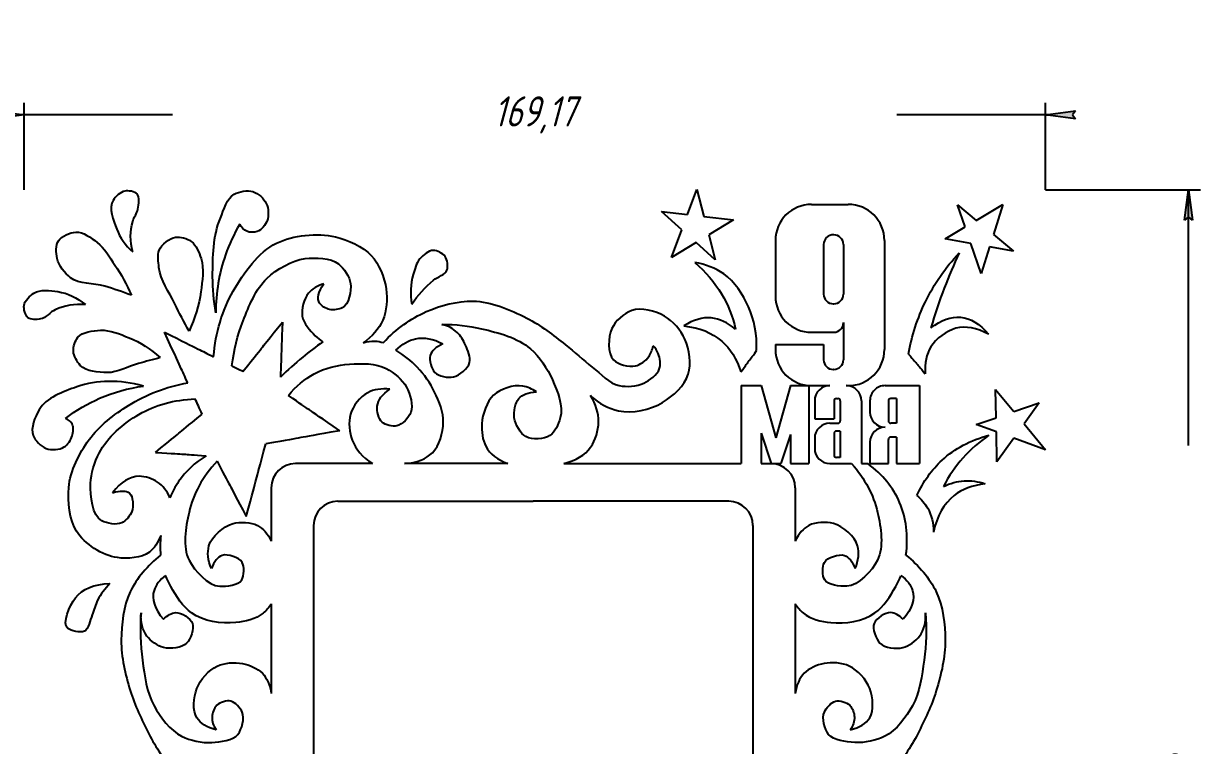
# Model space of a CAD drawing. Header units: millimetres. Extents: x -167 to 278, y -74 to 167.
# Drawn here: x 82.9 to 277.8, y 42.1 to 161.7 of the extents above; entities that cross this region are included whole.
import ezdxf

# ---------------------------------------------------------------- set-up
doc = ezdxf.new("R2010")
doc.units = ezdxf.units.MM
doc.linetypes.add('K5LT32768', pattern=[0])
doc.linetypes.add('K5LT_THIN', pattern=[0])
doc.styles.add('KDIMTEXTSTYLE', font='GOST_AU.SHX', dxfattribs={"width": 0.96, "oblique": 15, "height": 5})
doc.dimstyles.new('KDIMSTYLE (1.00)', dxfattribs={"dimtxt": 5, "dimasz": 1, "dimexe": 2, "dimexo": 0, "dimgap": 1, "dimtad": 1, "dimtxsty": 'KDIMTEXTSTYLE', "dimsah": 1, "dimcen": 0, "dimdle": 1, "dimadec": 0, "dimazin": 0, "dimtfac": 0.667, "dimtmove": 0, "dimatfit": 3, "dimfxl": 1, "dimtvp": 1, "dimtolj": 1, "dimtzin": 0, "dimarcsym": 0})

# ---------------------------------------------------------------- blocks, each defined once
blk = doc.blocks.new('KDIMARROW_01')
blk.add_hatch(color=0).paths.add_polyline_path([(0, 0), (-5, 0.66), (-4.5, 0), (-5, -0.66)])
at = {"color": 0, "linetype": 'K5LT_THIN'}
for p, q in [((-4.5, 0), (-5, 0.66)), ((-5, 0.66), (0, 0)), ((0, 0), (-5, -0.66)), ((-5, -0.66), (-4.5, 0)), ((0, 0), (-1, 0))]:
    blk.add_line(p, q, dxfattribs=at)

msp = doc.modelspace()

# ---------------------------------------------------------------- linework, layer by layer
at = {"color": 30, "linetype": 'K5LT32768', "true_color": 0xff8000}
for p, q in [((192.859, 130.092), (194.416, 134.212)), ((194.416, 134.212), (195.568, 129.768)), ((213.406, 131.773), (219.473, 131.773)), ((237.57, 131.679), (240.666, 129.123)), ((238.829, 128.026), (237.57, 131.679)), ((240.666, 129.123), (245.103, 131.773)), ((245.103, 131.773), (243.518, 126.769)), ((188.535, 130.609), (192.859, 130.092)), ((191.907, 127.571), (188.535, 130.609)), ((195.568, 129.768), (200.451, 129.184)), ((200.451, 129.184), (196.359, 126.717)), ((190.175, 122.987), (191.907, 127.571)), ((196.359, 126.717), (197.428, 122.596)), ((235.531, 126.058), (238.829, 128.026)), ((243.518, 126.769), (246.824, 124.04)), ((194.26, 125.451), (190.175, 122.987)), ((197.428, 122.596), (194.26, 125.451)), ((207.406, 125.773), (207.406, 116.574)), ((215.396, 125.123), (215.396, 116.894)), ((218.676, 125.123), (218.676, 116.894)), ((225.473, 125.773), (225.473, 107.735)), ((239.768, 125.301), (235.531, 126.058)), ((241.479, 120.333), (239.768, 125.301)), ((242.877, 124.745), (241.479, 120.333)), ((246.824, 124.04), (242.877, 124.745)), ((216.996, 115.294), (217.076, 115.294)), ((218.676, 112.174), (218.676, 106.021)), ((213.406, 110.574), (217.076, 110.574)), ((207.406, 108.537), (215.396, 108.537)), ((207.406, 108.537), (207.406, 107.735)), ((215.396, 108.537), (215.396, 106.02)), ((217.087, 104.421), (217.007, 104.42)), ((201.738, 101.735), (201.738, 88.82)), ((201.738, 101.735), (205.065, 101.735)), ((205.065, 101.735), (207.495, 93.069)), ((209.922, 101.735), (207.495, 93.069)), ((209.922, 101.735), (212.955, 101.735)), ((212.955, 101.735), (212.955, 88.82)), ((213.406, 101.735), (216.416, 101.735)), ((219.144, 101.735), (219.473, 101.735)), ((225.565, 101.735), (231.261, 101.735)), ((231.261, 101.735), (231.265, 88.82)), ((217.521, 99.593), (217.754, 99.593)), ((227.448, 99.593), (226.526, 99.593)), ((227.442, 99.593), (227.444, 95.496)), ((243.864, 101.112), (246.895, 97.431)), ((243.96, 96.418), (243.864, 101.112)), ((213.916, 99.235), (213.916, 96.24)), ((217.121, 99.193), (217.121, 96.24)), ((218.154, 99.193), (218.154, 95.896)), ((221.644, 99.235), (221.644, 88.82)), ((223.065, 99.234), (223.065, 97.347)), ((226.126, 99.192), (226.127, 95.896)), ((246.895, 97.431), (251.087, 98.879)), ((251.087, 98.879), (248.585, 95.378)), ((213.916, 96.24), (217.121, 96.24)), ((240.689, 95.288), (243.96, 96.418)), ((205.065, 93.844), (205.065, 88.82)), ((205.065, 93.844), (206.696, 88.82)), ((209.928, 93.647), (208.332, 88.82)), ((209.928, 93.647), (209.928, 88.82)), ((216.416, 95.496), (217.754, 95.496)), ((217.121, 93.801), (217.121, 90.237)), ((218.154, 94.2), (217.522, 94.201)), ((218.154, 94.2), (218.154, 89.837)), ((227.448, 95.496), (226.527, 95.496)), ((244.009, 94.066), (240.689, 95.288)), ((244.111, 89.115), (244.009, 94.066)), ((248.585, 95.378), (252.127, 91.076)), ((213.916, 92.996), (213.916, 91.32)), ((223.066, 92.347), (223.066, 88.82)), ((226.13, 88.82), (226.122, 92.798)), ((227.448, 93.2), (226.53, 93.2)), ((227.446, 93.2), (227.448, 88.82)), ((246.89, 93.005), (244.111, 89.115)), ((252.127, 91.076), (246.89, 93.005)), ((218.154, 89.837), (217.521, 89.837)), ((140.66, 88.82), (127.908, 88.82)), ((163.092, 88.82), (145.993, 88.82)), ((172.35, 88.82), (201.738, 88.82)), ((205.065, 88.82), (206.696, 88.82)), ((206.716, 88.82), (208.332, 88.82)), ((209.928, 88.82), (212.955, 88.82)), ((216.416, 88.82), (220.025, 88.82)), ((221.644, 88.82), (222.717, 88.82)), ((223.066, 88.82), (226.13, 88.82)), ((227.448, 88.82), (231.265, 88.82)), ((123.908, 84.82), (123.908, 75.978)), ((210.696, 84.82), (210.696, 75.978)), ((134.915, 82.573), (167.302, 82.573)), ((199.688, 82.573), (167.302, 82.573)), ((130.915, 78.573), (130.915, -24.111)), ((203.688, 78.573), (203.688, -24.111)), ((123.908, 65.583), (123.908, 50.729)), ((210.696, 65.583), (210.696, 50.729))]:
    msp.add_line(p, q, dxfattribs=at)
for centre, radius, start, end in [((213.406, 125.773), 6, 90, 180), ((219.473, 125.773), 6, 0, 90), ((216.999, 125.122), 1.603, 87.26718, 179.95394), ((217.076, 125.123), 1.6, 0, 90), ((213.406, 116.574), 6, 180, 270), ((216.996, 116.894), 1.6, 180, 270), ((217.076, 116.894), 1.6, 270, 0), ((217.076, 112.174), 1.6, 270, 0), ((213.406, 107.735), 6, 180, 270), ((219.473, 107.735), 6, 270, 0), ((216.996, 106.02), 1.6, 180, 270.39516), ((217.076, 106.021), 1.6, 270.39516, 0), ((216.416, 99.235), 2.5, 90, 180), ((219.144, 99.235), 2.5, 0, 90), ((225.565, 99.235), 2.5, 90, 180.01816), ((217.521, 99.193), 0.4, 90, 180), ((217.754, 99.193), 0.4, 0, 90), ((226.526, 99.193), 0.4, 90, 180.02303), ((217.754, 95.896), 0.4, 270, 0), ((225.565, 97.347), 2.5, 180.01816, 270), ((226.527, 95.896), 0.4, 180.02303, 270), ((216.416, 92.996), 2.5, 90, 180), ((217.521, 93.801), 0.4, 89.89851, 180), ((225.566, 92.347), 2.5, 90, 180), ((226.53, 92.8), 0.4, 90, 180), ((216.416, 91.32), 2.5, 180, 269.99945), ((217.521, 90.237), 0.4, 180, 270), ((127.908, 84.82), 4, 90, 180), ((206.696, 84.82), 4, 0, 89.71979), ((134.915, 78.573), 4, 90, 180), ((199.688, 78.573), 4, 0, 90)]:
    msp.add_arc(centre, radius, start, end, dxfattribs=at)
for points, knots in [([(100.951, 123.893), (99.73, 125.016), (98.847, 126.269), (98.302, 127.653), (97.73, 129.105), (96.94, 131.235), (97.703, 132.439), (98.093, 133.054), (98.9, 133.84), (99.626, 133.978), (100.247, 134.095), (101.288, 133.912), (101.678, 133.508), (102.144, 133.023), (101.958, 131.793), (101.806, 130.986), (101.672, 130.276), (101.149, 129.636), (100.951, 128.935), (100.502, 127.344), (100.502, 125.663), (100.951, 123.893)], [0, 0, 0, 0, 1, 1, 1, 2, 2, 2, 3, 3, 3, 4, 4, 4, 5, 5, 5, 6, 6, 6, 7, 7, 7, 7]), ([(114.711, 113.808), (114.375, 115.806), (114.204, 117.8), (114.198, 119.791), (114.188, 123.034), (114.243, 126.53), (115.48, 129.491), (116.058, 130.875), (116.542, 132.802), (117.745, 133.465), (118.572, 133.921), (119.955, 134.181), (120.864, 133.892), (121.721, 133.62), (122.7, 132.751), (123.086, 131.927), (123.459, 131.13), (123.542, 129.885), (123.214, 129.064), (122.937, 128.37), (122.286, 127.509), (121.59, 127.269), (121.087, 127.095), (120.331, 127.089), (119.838, 127.312), (119.371, 127.523), (118.987, 127.922), (118.685, 128.508)], [0, 0, 0, 0, 1, 1, 1, 2, 2, 2, 3, 3, 3, 4, 4, 4, 5, 5, 5, 6, 6, 6, 7, 7, 7, 8, 8, 8, 9, 9, 9, 9]), ([(100.737, 116.714), (99.968, 118.474), (99.056, 120.141), (98.003, 121.714), (97.119, 123.033), (96.284, 124.526), (95.054, 125.474), (94.051, 126.247), (92.715, 127.241), (91.55, 127.183), (90.579, 127.135), (89.144, 126.529), (88.644, 125.73), (88.196, 125.014), (88.235, 123.72), (88.431, 122.825), (88.693, 121.626), (89.704, 120.386), (90.653, 119.62), (92.078, 118.469), (94.467, 118.768), (96.336, 118.21), (97.819, 117.767), (99.287, 117.268), (100.737, 116.714)], [0, 0, 0, 0, 1, 1, 1, 2, 2, 2, 3, 3, 3, 4, 4, 4, 5, 5, 5, 6, 6, 6, 7, 7, 7, 8, 8, 8, 8]), ([(114.354, 106.53), (114.692, 110.571), (115.776, 114.192), (117.606, 117.393), (119.334, 120.417), (121.787, 123.88), (124.785, 125.341), (127.526, 126.677), (131.486, 127.119), (134.527, 126.367), (136.607, 125.852), (139.058, 124.848), (140.476, 123.29), (141.759, 121.88), (142.675, 119.685), (142.937, 117.752), (143.162, 116.09), (143.047, 114.088), (142.373, 112.573), (141.734, 111.135), (140.657, 109.887), (139.143, 108.829)], [0, 0, 0, 0, 1, 1, 1, 2, 2, 2, 3, 3, 3, 4, 4, 4, 5, 5, 5, 6, 6, 6, 7, 7, 7, 7]), ([(118.685, 128.508), (117.729, 126.866), (116.946, 125.171), (116.334, 123.423), (115.271, 120.38), (114.73, 117.175), (114.711, 113.808)], [0, 0, 0, 0, 1, 1, 1, 2, 2, 2, 2]), ([(110.309, 110.774), (111.294, 112.888), (111.935, 115.053), (112.232, 117.27), (112.474, 119.073), (112.837, 121.094), (112.275, 122.782), (111.939, 123.79), (111.478, 125.062), (110.651, 125.645), (109.974, 126.122), (108.841, 126.446), (108.045, 126.329), (107.029, 126.179), (105.77, 125.141), (105.352, 124.192), (105.005, 123.402), (105.205, 122.26), (105.31, 121.329), (105.551, 119.196), (106.961, 117.271), (107.916, 115.304), (108.662, 113.769), (109.459, 112.259), (110.309, 110.774)], [0, 0, 0, 0, 1, 1, 1, 2, 2, 2, 3, 3, 3, 4, 4, 4, 5, 5, 5, 6, 6, 6, 7, 7, 7, 8, 8, 8, 8]), ([(117.389, 105.012), (117.698, 107.621), (118.317, 110.107), (119.247, 112.47), (120.221, 114.948), (121.312, 117.739), (123.195, 119.495), (124.856, 121.045), (127.266, 122.501), (129.502, 122.777), (131.265, 122.995), (133.708, 122.97), (135.04, 121.905), (135.943, 121.184), (136.88, 119.809), (137.04, 118.675), (137.221, 117.397), (136.756, 115.186), (135.656, 114.624), (135.111, 114.346), (134.201, 114.213), (133.553, 114.368), (132.962, 114.509), (132.206, 114.945), (131.912, 115.393), (131.41, 116.159), (131.65, 117.236), (132.63, 118.624)], [0, 0, 0, 0, 1, 1, 1, 2, 2, 2, 3, 3, 3, 4, 4, 4, 5, 5, 5, 6, 6, 6, 7, 7, 7, 8, 8, 8, 9, 9, 9, 9]), ([(147.169, 115.219), (146.898, 116.938), (146.981, 118.577), (147.418, 120.133), (147.67, 121.026), (147.935, 122.051), (148.522, 122.733), (149.069, 123.367), (149.97, 124.157), (150.73, 124.157), (151.366, 124.157), (152.304, 123.683), (152.689, 123.16), (153.098, 122.604), (153.239, 121.474), (153.009, 120.845), (152.736, 120.098), (151.47, 119.801), (150.766, 119.207), (149.404, 118.058), (148.205, 116.729), (147.169, 115.219)], [0, 0, 0, 0, 1, 1, 1, 2, 2, 2, 3, 3, 3, 4, 4, 4, 5, 5, 5, 6, 6, 6, 7, 7, 7, 7]), ([(229.442, 106.962), (230.005, 110.04), (230.945, 112.931), (232.263, 115.636), (233.687, 118.561), (235.553, 121.267), (237.86, 123.755)], [0, 0, 0, 0, 1, 1, 1, 2, 2, 2, 2]), ([(237.86, 123.755), (236.963, 121.831), (236.137, 119.879), (235.382, 117.901), (234.557, 115.74), (233.816, 113.546), (233.16, 111.32)], [0, 0, 0, 0, 1, 1, 1, 2, 2, 2, 2]), ([(204.295, 107.541), (204.379, 110.198), (203.928, 112.619), (202.941, 114.805), (202.032, 116.822), (200.638, 118.998), (198.846, 120.254), (197.489, 121.205), (195.886, 121.834), (194.039, 122.141)], [0, 0, 0, 0, 1, 1, 1, 2, 2, 2, 3, 3, 3, 3]), ([(194.039, 122.141), (195.86, 120.611), (197.343, 118.878), (198.49, 116.942), (199.549, 115.156), (200.32, 113.197), (200.805, 111.066)], [0, 0, 0, 0, 1, 1, 1, 2, 2, 2, 2]), ([(93.131, 115.176), (91.694, 116.347), (90.169, 117.059), (88.559, 117.312), (87.288, 117.512), (85.612, 117.716), (84.585, 117.056), (83.919, 116.628), (83.067, 115.8), (82.961, 115.048), (82.873, 114.421), (83.136, 113.371), (83.602, 112.996), (84.058, 112.629), (85.042, 112.666), (85.696, 112.783), (86.591, 112.943), (87.271, 113.935), (88.132, 114.321), (89.647, 115), (91.313, 115.285), (93.131, 115.176)], [0, 0, 0, 0, 1, 1, 1, 2, 2, 2, 3, 3, 3, 4, 4, 4, 5, 5, 5, 6, 6, 6, 7, 7, 7, 7]), ([(132.63, 118.624), (131.518, 118.285), (130.664, 117.755), (130.066, 117.034), (129.288, 116.094), (128.845, 114.416), (129.041, 113.239), (129.234, 112.077), (130.281, 110.91), (131.194, 110.009), (131.571, 109.637), (131.982, 109.295), (132.425, 108.983)], [0, 0, 0, 0, 1, 1, 1, 2, 2, 2, 3, 3, 3, 4, 4, 4, 4]), ([(142.491, 108.867), (144.6, 111.136), (146.963, 112.845), (149.578, 113.994), (151.946, 115.035), (154.755, 115.787), (157.305, 115.739), (160.321, 115.682), (163.486, 114.319), (166.243, 112.926), (168.533, 111.769), (170.602, 110.095), (172.653, 108.51), (174.171, 107.337), (175.539, 105.966), (177.068, 104.807), (178.502, 103.72), (179.861, 102.08), (181.519, 101.745), (182.783, 101.489), (184.438, 101.607), (185.615, 102.172), (186.602, 102.646), (187.86, 103.499), (188.179, 104.487), (188.416, 105.221), (188.32, 106.284), (188, 107.05), (187.809, 107.51), (187.524, 107.937), (187.146, 108.332)], [0, 0, 0, 0, 1, 1, 1, 2, 2, 2, 3, 3, 3, 4, 4, 4, 5, 5, 5, 6, 6, 6, 7, 7, 7, 8, 8, 8, 9, 9, 9, 10, 10, 10, 10]), ([(176.766, 100.082), (178.234, 98.762), (179.778, 97.924), (181.397, 97.568), (183.69, 97.063), (186.702, 97.745), (188.73, 98.952), (190.447, 99.974), (192.412, 101.782), (192.986, 103.619), (193.516, 105.311), (193.192, 107.734), (192.422, 109.413), (191.745, 110.89), (190.433, 112.457), (189.038, 113.259), (187.536, 114.122), (185.165, 114.729), (183.602, 114.182), (182.347, 113.742), (180.878, 112.421), (180.32, 111.208), (179.665, 109.781), (179.57, 107.002), (180.576, 106.006), (181.306, 105.284), (183.11, 104.721), (184.218, 105.003), (185.006, 105.204), (185.92, 105.843), (186.423, 106.541), (186.784, 107.043), (187.025, 107.64), (187.146, 108.332)], [0, 0, 0, 0, 1, 1, 1, 2, 2, 2, 3, 3, 3, 4, 4, 4, 5, 5, 5, 6, 6, 6, 7, 7, 7, 8, 8, 8, 9, 9, 9, 10, 10, 10, 11, 11, 11, 11]), ([(200.805, 111.066), (199.503, 112.202), (198.162, 112.831), (196.781, 112.954), (195.318, 113.083), (193.81, 112.644), (192.259, 111.636)], [0, 0, 0, 0, 1, 1, 1, 2, 2, 2, 2]), ([(233.16, 111.32), (234.872, 112.631), (236.51, 113.215), (238.074, 113.072), (239.707, 112.924), (241.259, 111.984), (242.732, 110.252)], [0, 0, 0, 0, 1, 1, 1, 2, 2, 2, 2]), ([(152.326, 108.646), (151.176, 108.148), (150.484, 107.515), (150.249, 106.747), (150.005, 105.952), (150.409, 104.526), (150.991, 103.928), (151.623, 103.276), (153.162, 102.985), (154.077, 103.186), (155.113, 103.413), (156.497, 104.588), (156.747, 105.589), (156.954, 106.414), (156.463, 107.582), (156.065, 108.468), (155.73, 109.212), (155.284, 109.995), (154.7, 110.545), (154.029, 111.177), (153.188, 111.622), (152.178, 111.88)], [0, 0, 0, 0, 1, 1, 1, 2, 2, 2, 3, 3, 3, 4, 4, 4, 5, 5, 5, 6, 6, 6, 7, 7, 7, 7]), ([(152.178, 111.88), (154.433, 111.895), (156.623, 111.654), (158.748, 111.156), (161.556, 110.499), (164.725, 109.689), (166.831, 107.845), (168.346, 106.518), (169.639, 104.594), (170.463, 102.717), (171.312, 100.783), (172.346, 98.327), (171.781, 96.378), (171.485, 95.36), (170.897, 94.008), (170.071, 93.458), (169.098, 92.81), (167.083, 92.718), (166.083, 93.28), (165.163, 93.798), (164.312, 95.291), (164.16, 96.414), (164.026, 97.409), (164.268, 98.87), (164.908, 99.583), (165.522, 100.267), (166.495, 100.635), (167.828, 100.687)], [0, 0, 0, 0, 1, 1, 1, 2, 2, 2, 3, 3, 3, 4, 4, 4, 5, 5, 5, 6, 6, 6, 7, 7, 7, 8, 8, 8, 9, 9, 9, 9]), ([(192.259, 111.636), (194.824, 111.36), (196.913, 110.517), (198.526, 109.108), (199.957, 107.857), (201.014, 106.159), (201.695, 104.016)], [0, 0, 0, 0, 1, 1, 1, 2, 2, 2, 2]), ([(242.732, 110.252), (240.751, 111.315), (238.942, 111.643), (237.305, 111.235), (235.773, 110.853), (233.996, 109.534), (233.16, 108.158), (232.424, 106.948), (232.111, 105.467), (232.22, 103.714)], [0, 0, 0, 0, 1, 1, 1, 2, 2, 2, 3, 3, 3, 3]), ([(105.523, 106.373), (103.94, 107.792), (102.217, 108.889), (100.353, 109.663), (98.862, 110.283), (97.179, 110.99), (95.61, 110.903), (94.363, 110.833), (92.621, 110.654), (91.892, 109.749), (91.436, 109.183), (91.084, 108.191), (91.123, 107.441), (91.165, 106.635), (91.726, 105.673), (92.277, 105.091), (93.245, 104.069), (95.243, 103.913), (96.721, 103.895), (98.449, 103.873), (100.163, 104.909), (101.891, 105.39), (103.1, 105.726), (104.31, 106.054), (105.523, 106.373)], [0, 0, 0, 0, 1, 1, 1, 2, 2, 2, 3, 3, 3, 4, 4, 4, 5, 5, 5, 6, 6, 6, 7, 7, 7, 8, 8, 8, 8]), ([(144.557, 107.595), (145.575, 108.626), (146.661, 109.263), (147.815, 109.506), (149.218, 109.802), (150.722, 109.515), (152.326, 108.646)], [0, 0, 0, 0, 1, 1, 1, 2, 2, 2, 2]), ([(132.425, 108.983), (131.288, 108.175), (130.183, 107.329), (129.109, 106.445), (127.841, 105.4), (126.616, 104.302), (125.436, 103.15)], [0, 0, 0, 0, 1, 1, 1, 2, 2, 2, 2]), ([(139.143, 108.829), (139.785, 109.044), (140.427, 109.139), (141.067, 109.116), (141.542, 109.098), (142.017, 109.015), (142.491, 108.867)], [0, 0, 0, 0, 1, 1, 1, 2, 2, 2, 2]), ([(145.993, 88.82), (148.004, 88.961), (149.543, 89.562), (150.608, 90.622), (151.755, 91.764), (152.353, 93.955), (152.403, 95.648), (152.451, 97.306), (151.711, 99.124), (150.967, 100.673), (150.254, 102.156), (149.235, 103.579), (148.095, 104.775), (147.065, 105.855), (145.886, 106.796), (144.557, 107.595)], [0, 0, 0, 0, 1, 1, 1, 2, 2, 2, 3, 3, 3, 4, 4, 4, 5, 5, 5, 5]), ([(126.75, 100.088), (127.996, 101.641), (129.423, 102.848), (131.032, 103.71), (132.76, 104.636), (134.878, 105.142), (136.844, 105.291), (138.851, 105.444), (141.222, 105.469), (142.954, 104.565), (144.231, 103.899), (145.616, 102.753), (146.287, 101.488), (146.916, 100.303), (147.492, 98.461), (147.014, 97.3), (146.654, 96.426), (145.626, 95.261), (144.706, 95.078), (143.986, 94.936), (142.813, 95.192), (142.27, 95.677), (141.671, 96.212), (141.367, 97.505), (141.459, 98.326), (141.575, 99.366), (142.273, 100.307), (143.552, 101.146)], [0, 0, 0, 0, 1, 1, 1, 2, 2, 2, 3, 3, 3, 4, 4, 4, 5, 5, 5, 6, 6, 6, 7, 7, 7, 8, 8, 8, 9, 9, 9, 9]), ([(102.734, 101.662), (98.742, 102.741), (95.071, 102.7), (91.719, 101.539), (89.485, 100.765), (86.569, 99.695), (85.443, 97.724), (84.775, 96.555), (83.989, 94.665), (84.458, 93.478), (84.787, 92.649), (85.747, 91.641), (86.612, 91.325), (87.472, 91.01), (88.867, 91.062), (89.627, 91.571), (90.194, 91.949), (90.719, 92.729), (90.919, 93.417), (91.095, 94.018), (91.21, 94.866), (90.919, 95.386), (90.706, 95.767), (90.337, 96.074), (89.812, 96.309)], [0, 0, 0, 0, 1, 1, 1, 2, 2, 2, 3, 3, 3, 4, 4, 4, 5, 5, 5, 6, 6, 6, 7, 7, 7, 8, 8, 8, 8]), ([(89.812, 96.309), (91.596, 97.658), (93.483, 98.765), (95.473, 99.632), (97.758, 100.627), (100.178, 101.304), (102.734, 101.662)], [0, 0, 0, 0, 1, 1, 1, 2, 2, 2, 2]), ([(105.593, 76.89), (105.142, 75.702), (104.515, 74.79), (103.711, 74.154), (102.41, 73.125), (100.079, 73.027), (98.419, 73.231), (95.929, 73.537), (92.974, 75.524), (91.65, 77.6), (90.438, 79.501), (90.146, 82.514), (90.358, 84.861), (90.606, 87.607), (92.093, 90.533), (93.743, 92.799), (95.394, 95.067), (97.864, 96.964), (100.265, 98.46), (103.199, 100.289), (106.469, 101.532), (110.082, 102.195)], [0, 0, 0, 0, 1, 1, 1, 2, 2, 2, 3, 3, 3, 4, 4, 4, 5, 5, 5, 6, 6, 6, 7, 7, 7, 7]), ([(167.828, 100.687), (167.09, 101.19), (166.342, 101.51), (165.585, 101.649), (164.012, 101.936), (161.874, 101.18), (160.742, 100.153), (159.596, 99.115), (158.886, 97.054), (158.783, 95.417), (158.707, 94.203), (158.887, 92.715), (159.46, 91.678), (160.157, 90.416), (161.367, 89.464), (163.092, 88.82)], [0, 0, 0, 0, 1, 1, 1, 2, 2, 2, 3, 3, 3, 4, 4, 4, 5, 5, 5, 5]), ([(97.628, 83.976), (98.957, 84.385), (99.892, 84.361), (100.433, 83.903), (101.022, 83.405), (101.116, 81.748), (100.803, 80.875), (100.544, 80.156), (99.813, 79.313), (99.138, 78.994), (98.251, 78.574), (96.689, 78.897), (95.855, 79.325), (94.217, 80.166), (93.916, 83.457), (93.967, 85.532), (94.008, 87.201), (94.654, 89.041), (95.412, 90.548), (96.747, 93.201), (99.429, 95.481), (101.984, 96.972), (104.685, 98.549), (107.794, 99.402), (111.309, 99.524)], [0, 0, 0, 0, 1, 1, 1, 2, 2, 2, 3, 3, 3, 4, 4, 4, 5, 5, 5, 6, 6, 6, 7, 7, 7, 8, 8, 8, 8]), ([(143.552, 101.146), (142.132, 101.299), (140.911, 101.107), (139.891, 100.57), (138.625, 99.904), (137.426, 98.348), (137.019, 96.981), (136.636, 95.696), (136.839, 93.95), (137.327, 92.673), (137.902, 91.167), (139.013, 89.883), (140.66, 88.82)], [0, 0, 0, 0, 1, 1, 1, 2, 2, 2, 3, 3, 3, 4, 4, 4, 4]), ([(172.35, 88.82), (174.357, 89.317), (175.84, 90.222), (176.802, 91.535), (177.614, 92.645), (178.111, 94.336), (178.119, 95.737), (178.128, 97.185), (177.677, 98.633), (176.766, 100.082)], [0, 0, 0, 0, 1, 1, 1, 2, 2, 2, 3, 3, 3, 3]), ([(230.851, 83.545), (231.915, 85.861), (233.304, 87.808), (235.017, 89.385), (237.117, 91.317), (239.705, 92.694), (242.78, 93.515)], [0, 0, 0, 0, 1, 1, 1, 2, 2, 2, 2]), ([(242.78, 93.515), (241.165, 92.416), (239.729, 91.158), (238.471, 89.741), (237.212, 88.321), (236.131, 86.743), (235.231, 85.005)], [0, 0, 0, 0, 1, 1, 1, 2, 2, 2, 2]), ([(113.128, 90.128), (111.245, 88.971), (109.721, 87.536), (108.556, 85.822), (107.994, 84.996), (107.514, 84.099), (107.12, 83.147)], [0, 0, 0, 0, 1, 1, 1, 2, 2, 2, 2]), ([(114.92, 89.198), (112.523, 86.597), (110.977, 83.776), (110.28, 80.737), (109.71, 78.247), (109.192, 74.96), (110.28, 72.826), (111.201, 71.019), (113.4, 68.613), (115.384, 68.488), (116.508, 68.417), (118.487, 68.676), (119.027, 69.546), (119.44, 70.21), (119.487, 71.771), (119.084, 72.443), (118.597, 73.257), (116.672, 73.923), (115.767, 73.592), (115.043, 73.326), (114.447, 72.603), (113.981, 71.422)], [0, 0, 0, 0, 1, 1, 1, 2, 2, 2, 3, 3, 3, 4, 4, 4, 5, 5, 5, 6, 6, 6, 7, 7, 7, 7]), ([(220.025, 88.82), (222.228, 86.324), (223.661, 83.63), (224.324, 80.737), (224.894, 78.247), (225.412, 74.96), (224.324, 72.826), (223.402, 71.019), (221.204, 68.613), (219.22, 68.488), (218.096, 68.417), (216.117, 68.676), (215.577, 69.546), (215.164, 70.21), (215.117, 71.771), (215.519, 72.443), (216.007, 73.257), (217.932, 73.923), (218.837, 73.592), (219.561, 73.326), (220.157, 72.603), (220.623, 71.422)], [0, 0, 0, 0, 1, 1, 1, 2, 2, 2, 3, 3, 3, 4, 4, 4, 5, 5, 5, 6, 6, 6, 7, 7, 7, 7]), ([(229.037, 73.656), (229.443, 76.901), (229.093, 79.806), (227.985, 82.374), (226.924, 84.833), (225.168, 86.982), (222.717, 88.82)], [0, 0, 0, 0, 1, 1, 1, 2, 2, 2, 2]), ([(107.12, 83.147), (106.631, 84.287), (105.953, 85.154), (105.085, 85.749), (104.251, 86.321), (103.026, 86.72), (102.058, 86.709), (100.471, 86.689), (98.994, 85.778), (97.628, 83.976)], [0, 0, 0, 0, 1, 1, 1, 2, 2, 2, 3, 3, 3, 3]), ([(235.231, 85.005), (236.366, 85.574), (237.518, 85.895), (238.685, 85.966), (239.821, 86.036), (240.973, 85.87), (242.139, 85.468)], [0, 0, 0, 0, 1, 1, 1, 2, 2, 2, 2]), ([(242.139, 85.468), (240.073, 85.23), (238.363, 84.577), (237.011, 83.509), (235.299, 82.157), (234.159, 80.139), (233.593, 77.455)], [0, 0, 0, 0, 1, 1, 1, 2, 2, 2, 2]), ([(230.851, 83.545), (231.596, 82.909), (232.19, 82.197), (232.631, 81.408), (233.277, 80.254), (233.597, 78.937), (233.593, 77.455)], [0, 0, 0, 0, 1, 1, 1, 2, 2, 2, 2]), ([(113.981, 71.422), (113.413, 72.837), (113.28, 74.089), (113.58, 75.178), (114.012, 76.747), (115.974, 78.421), (117.579, 78.87), (118.781, 79.205), (120.535, 79.162), (121.64, 78.562), (122.573, 78.055), (123.329, 77.194), (123.908, 75.978)], [0, 0, 0, 0, 1, 1, 1, 2, 2, 2, 3, 3, 3, 4, 4, 4, 4]), ([(220.623, 71.422), (221.191, 72.837), (221.324, 74.089), (221.024, 75.178), (220.592, 76.747), (218.63, 78.421), (217.025, 78.87), (215.823, 79.205), (214.069, 79.162), (212.963, 78.562), (212.031, 78.055), (211.275, 77.194), (210.696, 75.978)], [0, 0, 0, 0, 1, 1, 1, 2, 2, 2, 3, 3, 3, 4, 4, 4, 4]), ([(105.567, 73.656), (103.432, 71.864), (101.627, 69.862), (100.542, 67.554), (99.422, 65.173), (99.084, 62.209), (99.066, 59.534), (99.047, 56.757), (99.727, 53.879), (100.542, 51.196), (101.293, 48.721), (102.463, 46.346), (103.619, 44.017), (104.743, 41.751), (106.399, 39.728), (107.362, 37.402), (108.222, 35.325), (109.217, 33.091), (109.259, 30.882), (109.288, 29.346), (109.207, 27.544), (108.49, 26.224), (107.902, 25.142), (107.005, 24.216), (105.798, 23.446)], [0, 0, 0, 0, 1, 1, 1, 2, 2, 2, 3, 3, 3, 4, 4, 4, 5, 5, 5, 6, 6, 6, 7, 7, 7, 8, 8, 8, 8]), ([(229.037, 73.656), (231.172, 71.864), (232.977, 69.862), (234.062, 67.554), (235.181, 65.173), (235.52, 62.209), (235.538, 59.534), (235.557, 56.757), (234.876, 53.879), (234.062, 51.196), (233.311, 48.721), (232.141, 46.346), (230.985, 44.017), (229.861, 41.751), (228.205, 39.728), (227.242, 37.402), (226.382, 35.325), (225.386, 33.091), (225.345, 30.882), (225.316, 29.346), (225.396, 27.544), (226.114, 26.224), (226.702, 25.142), (227.599, 24.216), (228.806, 23.446)], [0, 0, 0, 0, 1, 1, 1, 2, 2, 2, 3, 3, 3, 4, 4, 4, 5, 5, 5, 6, 6, 6, 7, 7, 7, 8, 8, 8, 8]), ([(106.401, 70.275), (105.397, 69.518), (104.759, 68.696), (104.488, 67.809), (104.048, 66.377), (104.565, 64.777), (106.038, 63.01)], [0, 0, 0, 0, 1, 1, 1, 2, 2, 2, 2]), ([(123.908, 65.583), (123.52, 64.98), (123.066, 64.45), (122.553, 64.019), (121.372, 63.027), (119.564, 62.664), (118.041, 62.481), (115.644, 62.194), (112.637, 62.716), (110.708, 64.071), (109.281, 65.073), (108.158, 66.816), (107.272, 68.429), (106.947, 69.023), (106.656, 69.638), (106.401, 70.275)], [0, 0, 0, 0, 1, 1, 1, 2, 2, 2, 3, 3, 3, 4, 4, 4, 5, 5, 5, 5]), ([(210.696, 65.583), (211.084, 64.98), (211.538, 64.45), (212.051, 64.019), (213.231, 63.027), (215.04, 62.664), (216.563, 62.481), (218.96, 62.194), (221.967, 62.716), (223.896, 64.071), (225.323, 65.073), (226.446, 66.816), (227.331, 68.429), (227.657, 69.023), (227.948, 69.638), (228.203, 70.275)], [0, 0, 0, 0, 1, 1, 1, 2, 2, 2, 3, 3, 3, 4, 4, 4, 5, 5, 5, 5]), ([(228.203, 70.275), (229.207, 69.518), (229.845, 68.696), (230.116, 67.809), (230.555, 66.377), (230.038, 64.777), (228.566, 63.01)], [0, 0, 0, 0, 1, 1, 1, 2, 2, 2, 2]), ([(97.154, 68.967), (94.553, 68.845), (92.626, 68.015), (91.483, 66.575), (90.511, 65.35), (89.218, 62.282), (90.186, 61.506), (90.706, 61.089), (92.283, 60.716), (92.955, 61.044), (93.675, 61.396), (93.864, 62.833), (94.25, 63.755), (94.583, 64.55), (94.761, 65.42), (95.149, 66.182), (95.662, 67.193), (96.399, 68.091), (97.154, 68.967)], [0, 0, 0, 0, 1, 1, 1, 2, 2, 2, 3, 3, 3, 4, 4, 4, 5, 5, 5, 6, 6, 6, 6]), ([(102.334, 64.078), (102.127, 61.426), (102.204, 58.814), (102.565, 56.241), (102.924, 53.681), (103.256, 50.882), (104.488, 48.678), (105.562, 46.756), (107.137, 44.616), (109.06, 43.635), (110.502, 42.9), (112.414, 42.506), (114.059, 42.61), (115.515, 42.702), (117.565, 42.929), (118.375, 43.935), (119.053, 44.776), (119.529, 46.621), (119.09, 47.642), (118.788, 48.345), (117.952, 49.28), (117.222, 49.447), (116.534, 49.605), (115.394, 49.277), (114.871, 48.763), (114.421, 48.32), (114.126, 47.46), (114.102, 46.798), (114.077, 46.107), (114.305, 45.409), (114.786, 44.704)], [0, 0, 0, 0, 1, 1, 1, 2, 2, 2, 3, 3, 3, 4, 4, 4, 5, 5, 5, 6, 6, 6, 7, 7, 7, 8, 8, 8, 9, 9, 9, 10, 10, 10, 10]), ([(106.038, 63.01), (106.73, 63.712), (107.409, 64.085), (108.077, 64.13), (109.024, 64.193), (110.53, 63.157), (110.846, 62.335), (111.174, 61.482), (110.571, 59.733), (109.872, 59.053), (109.083, 58.286), (107.233, 58.057), (106.077, 58.335), (105.072, 58.577), (103.934, 59.393), (103.308, 60.232), (102.568, 61.225), (102.244, 62.507), (102.334, 64.078)], [0, 0, 0, 0, 1, 1, 1, 2, 2, 2, 3, 3, 3, 4, 4, 4, 5, 5, 5, 6, 6, 6, 6]), ([(232.27, 64.078), (232.477, 61.426), (232.4, 58.814), (232.039, 56.241), (231.68, 53.681), (231.348, 50.882), (230.116, 48.678), (229.042, 46.756), (227.467, 44.616), (225.544, 43.635), (224.102, 42.9), (222.19, 42.506), (220.544, 42.61), (219.089, 42.702), (217.039, 42.929), (216.228, 43.935), (215.551, 44.776), (215.075, 46.621), (215.514, 47.642), (215.816, 48.345), (216.652, 49.28), (217.382, 49.447), (218.07, 49.605), (219.21, 49.277), (219.732, 48.763), (220.183, 48.32), (220.478, 47.46), (220.502, 46.798), (220.527, 46.107), (220.299, 45.409), (219.818, 44.704)], [0, 0, 0, 0, 1, 1, 1, 2, 2, 2, 3, 3, 3, 4, 4, 4, 5, 5, 5, 6, 6, 6, 7, 7, 7, 8, 8, 8, 9, 9, 9, 10, 10, 10, 10]), ([(228.566, 63.01), (227.874, 63.712), (227.194, 64.085), (226.527, 64.13), (225.58, 64.193), (224.074, 63.157), (223.758, 62.335), (223.43, 61.482), (224.033, 59.733), (224.732, 59.053), (225.521, 58.286), (227.37, 58.057), (228.527, 58.335), (229.532, 58.577), (230.67, 59.393), (231.296, 60.232), (232.035, 61.225), (232.36, 62.507), (232.27, 64.078)], [0, 0, 0, 0, 1, 1, 1, 2, 2, 2, 3, 3, 3, 4, 4, 4, 5, 5, 5, 6, 6, 6, 6]), ([(114.786, 44.704), (113.252, 45.099), (112.184, 45.754), (111.581, 46.669), (110.8, 47.856), (111.043, 50.125), (111.581, 51.541), (112.135, 53.001), (113.538, 54.601), (114.957, 55.259), (116.146, 55.81), (117.822, 55.951), (119.144, 55.686), (120.297, 55.454), (121.64, 54.893), (122.435, 54.062), (123.224, 53.237), (123.715, 52.126), (123.908, 50.729)], [0, 0, 0, 0, 1, 1, 1, 2, 2, 2, 3, 3, 3, 4, 4, 4, 5, 5, 5, 6, 6, 6, 6]), ([(219.818, 44.704), (221.352, 45.099), (222.42, 45.754), (223.023, 46.669), (223.804, 47.856), (223.56, 50.125), (223.023, 51.541), (222.469, 53.001), (221.066, 54.601), (219.647, 55.259), (218.458, 55.81), (216.782, 55.951), (215.459, 55.686), (214.307, 55.454), (212.963, 54.893), (212.169, 54.062), (211.38, 53.237), (210.889, 52.126), (210.696, 50.729)], [0, 0, 0, 0, 1, 1, 1, 2, 2, 2, 3, 3, 3, 4, 4, 4, 5, 5, 5, 6, 6, 6, 6])]:
    msp.add_open_spline(points, degree=3, knots=knots, dxfattribs=at)
for points in [[(119.217, 104.098), (123.575, 109.539), (121.396, 106.819), (125.755, 112.26)], [(125.755, 112.26), (125.516, 105.438), (125.577, 107.184), (125.436, 103.15)], [(106.226, 110.594), (112.399, 107.507), (111.972, 107.721), (114.354, 106.53)], [(110.082, 102.195), (108.991, 104.572), (109.149, 104.227), (106.226, 110.594)], [(201.695, 104.016), (203.428, 106.366), (202.562, 105.191), (204.295, 107.541)], [(229.442, 106.962), (231.294, 104.797), (230.368, 105.879), (232.22, 103.714)], [(117.389, 105.012), (117.925, 104.744), (118.53, 104.442), (119.217, 104.098)], [(112.465, 97.005), (112.01, 97.995), (111.63, 98.823), (111.309, 99.524)], [(135.241, 94.27), (128.991, 98.553), (130.935, 97.221), (126.75, 100.088)], [(104.731, 90.681), (109.887, 94.897), (107.309, 92.789), (112.465, 97.005)], [(135.241, 94.27), (126.784, 92.76), (130.554, 93.433), (122.98, 92.081)], [(119.772, 80.04), (121.938, 88.168), (120.896, 84.26), (122.98, 92.081)], [(104.731, 90.681), (110.722, 90.286), (108.424, 90.438), (113.128, 90.128)], [(114.92, 89.198), (117.858, 83.653), (116.399, 86.406), (119.772, 80.04)], [(105.593, 76.89), (105.503, 75.832), (105.495, 74.754), (105.567, 73.656)]]:
    msp.add_open_spline(points, degree=3, dxfattribs=at)

# ---------------------------------------------------------------- dimensions: what is measured, and where the dimension line sits
at = {"color": 7}
msp.add_linear_dim(base=(82.961, 146.602), p1=(252.127, 134.181), p2=(82.961, 134.181), location=(167.544, 146.602), dimstyle='KDIMSTYLE (1.00)', override={"dimexo": 0, "dimpost": '\\H5.0;\\W0.965;\\Q15;<>', "dimblk1": 'KDIMARROW_01', "dimblk2": 'KDIMARROW_01', "dimse1": 0, "dimse2": 0, "dimclrt": 7, "dimtolj": 1}, dxfattribs=at).render()
msp.add_linear_dim(base=(275.8131, 134.1811), p1=(252.127, -65.7238), p2=(252.127, 134.1811), angle=90, location=(275.8131, 34.2287), dimstyle='KDIMSTYLE (1.00)', override={"dimexo": 0, "dimpost": '\\H5.0;\\W0.965;\\Q15;<>', "dimblk1": 'KDIMARROW_01', "dimblk2": 'KDIMARROW_01', "dimse1": 0, "dimse2": 0, "dimclrt": 7, "dimtolj": 1}, dxfattribs=at).render()

doc.saveas('drawing.dxf')
